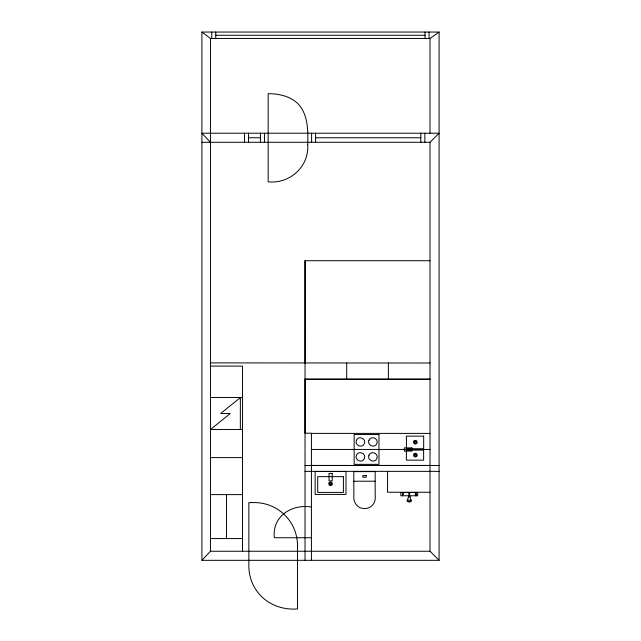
<?xml version="1.0" encoding="UTF-8"?>
<svg xmlns="http://www.w3.org/2000/svg" width="641" height="641" viewBox="0 0 641 641"><rect width="100%" height="100%" fill="white"/><g stroke="black" fill="none" stroke-linecap="round" stroke-linejoin="round"><path stroke-width="0.96" d="M305.052 362.894L305.052 260.719L430.015 260.719M201.907 560.322L210.448 551.252L210.448 38.452L201.907 32.05L201.907 560.322L439.093 560.322L439.093 32.05L201.907 32.05M439.093 560.322L430.015 551.252L430.015 142.286L439.093 133.216L201.907 133.216L210.448 142.286M240.511 397.508L220.656 413.517L230.255 413.517L210.456 429.526L242.482 429.526M210.448 38.452L430.015 38.452L439.093 32.05M215.761 35.255L425.063 35.255M248.484 137.751L260.454 137.751M315.604 137.751L420.833 137.751M201.907 142.286L430.015 142.286M210.448 362.894L430.023 363.014M210.456 366.099L242.482 366.099L242.49 551.252M305.02 379.151L430.015 379.151M430.023 379.224L305.052 379.224L305.02 433.204L311.422 433.204L311.422 560.322M210.456 397.508L242.482 397.508M311.454 433.396L430.023 433.396M311.462 449.445L430.023 449.445M210.456 457.618L242.482 457.618M311.454 465.422L430.023 465.422M305.02 465.486L439.093 465.486M305.02 471.351L439.093 471.351M353.816 481.215L353.872 494.964C351.861 513.064 377.325 513.201 375.169 494.964L375.169 471.616L353.824 471.616L353.824 481.215L375.169 481.215M430.015 492.24L387.565 492.24L387.565 471.351M210.456 494.604L242.482 494.612M408.517 495.765L400.833 495.765L400.833 492.512L417.7 492.512L417.7 495.765L409.96 495.765M408.517 496.775L409.96 496.775M311.422 507.031C291.863 503.794 271.992 516.213 274.316 537.735L311.422 537.735M210.456 538.568L242.49 538.576M210.448 551.252L430.015 551.252M430.015 38.452L430.015 133.216M429.061 32.05L429.061 38.452M425.063 32.05L425.063 38.452M424.839 133.216L424.839 142.286M420.833 133.216L420.833 142.286M415.937 492.512L415.937 495.765M415.881 492.512L415.881 495.765M409.96 492.512C408.389 495.846 411.314 498.53 411.21 501.35L409.423 502.119L407.259 501.35C407.147 498.522 410.104 495.846 408.517 492.512M402.54 492.512L402.54 495.765M388.366 363.014L388.366 379.224M346.709 363.014L346.709 379.224M315.604 133.216L315.604 142.286M311.606 133.216L311.606 142.286M305.052 260.719L305.02 560.322M264.453 133.216L264.453 142.286M260.454 133.216L260.454 142.286M248.484 133.216L248.484 142.286M244.485 133.216L244.485 142.286M240.351 397.508L240.351 429.526M226.473 494.604L226.473 538.568M215.761 32.05L215.761 38.452M211.762 32.05L211.762 38.452M307.688 144.602C309.291 166.572 289.692 184.127 268.162 181.82L268.162 93.682C278.731 93.674 289.924 96.07 297.809 103.562C308.233 114.427 308.073 130.556 307.688 144.602M356.46 440.279C354.193 445.134 362.333 448.836 364.336 443.604C366.604 438.74 358.463 435.039 356.46 440.279M356.46 455.222C354.193 460.086 362.333 463.78 364.336 458.547C366.604 453.684 358.463 449.982 356.46 455.222M368.96 440.279C366.692 445.134 374.833 448.836 376.828 443.604C379.103 438.74 370.955 435.039 368.96 440.279M368.96 455.222C366.692 460.078 374.833 463.78 376.828 458.547C379.103 453.684 370.955 449.982 368.96 455.222M329.242 482.473L328.697 483.466L329.242 485.117L330.235 485.662L331.886 485.117L332.439 484.123L331.886 482.473L330.892 481.928L329.242 482.473M329.811 483.042L329.811 484.548L331.317 484.548L331.317 483.042L329.811 483.042M414.062 440.92L413.517 441.913L414.062 443.564L415.056 444.109L416.706 443.564L417.259 442.57L416.706 440.92L415.721 440.375L414.062 440.92M414.631 441.489L414.631 442.995L416.145 442.995L416.145 441.489L414.631 441.489M414.062 453.804L413.517 454.798L414.062 456.448L415.056 456.993L416.706 456.448L417.259 455.455L416.706 453.804L415.721 453.259L414.062 453.804M414.631 454.373L414.631 455.879L416.145 455.879L416.145 454.373L414.631 454.373M411.402 500.413C409.054 503.281 403.021 498.754 411.402 500.413M403.341 493.842C401.643 493.882 403.718 495.044 403.341 493.842M415.881 494.163C414.807 495.004 414.847 493.258 415.881 494.163M378.967 434.47L354.153 434.47L354.153 464.356L378.967 464.356L378.967 434.47M423.677 436.128L406.418 436.128L406.418 448.78L423.677 448.78L423.677 436.128M411.859 447.867L404.383 447.867L404.383 451.072L411.859 451.072L411.859 447.867M423.629 450.102L406.386 450.102L406.386 460.142L423.629 460.142L423.629 450.102M345.98 471.48L315.148 471.48L315.148 494.427L345.98 494.427L345.98 471.48M332.23 473.387L329.025 473.387L329.025 480.862L332.23 480.862L332.23 473.387M366.187 475.614L362.798 475.614L362.798 477.225L366.187 477.225L366.187 475.614M343.416 476.656L317.72 476.656L317.72 492.4L343.416 492.4L343.416 476.656M251.697 502.624L248.852 502.624L248.852 563.167C247.658 591.234 269.973 611.017 297.48 608.95L297.48 548.4C298.81 522.207 277.898 501.278 251.697 502.624"/></g></svg>
